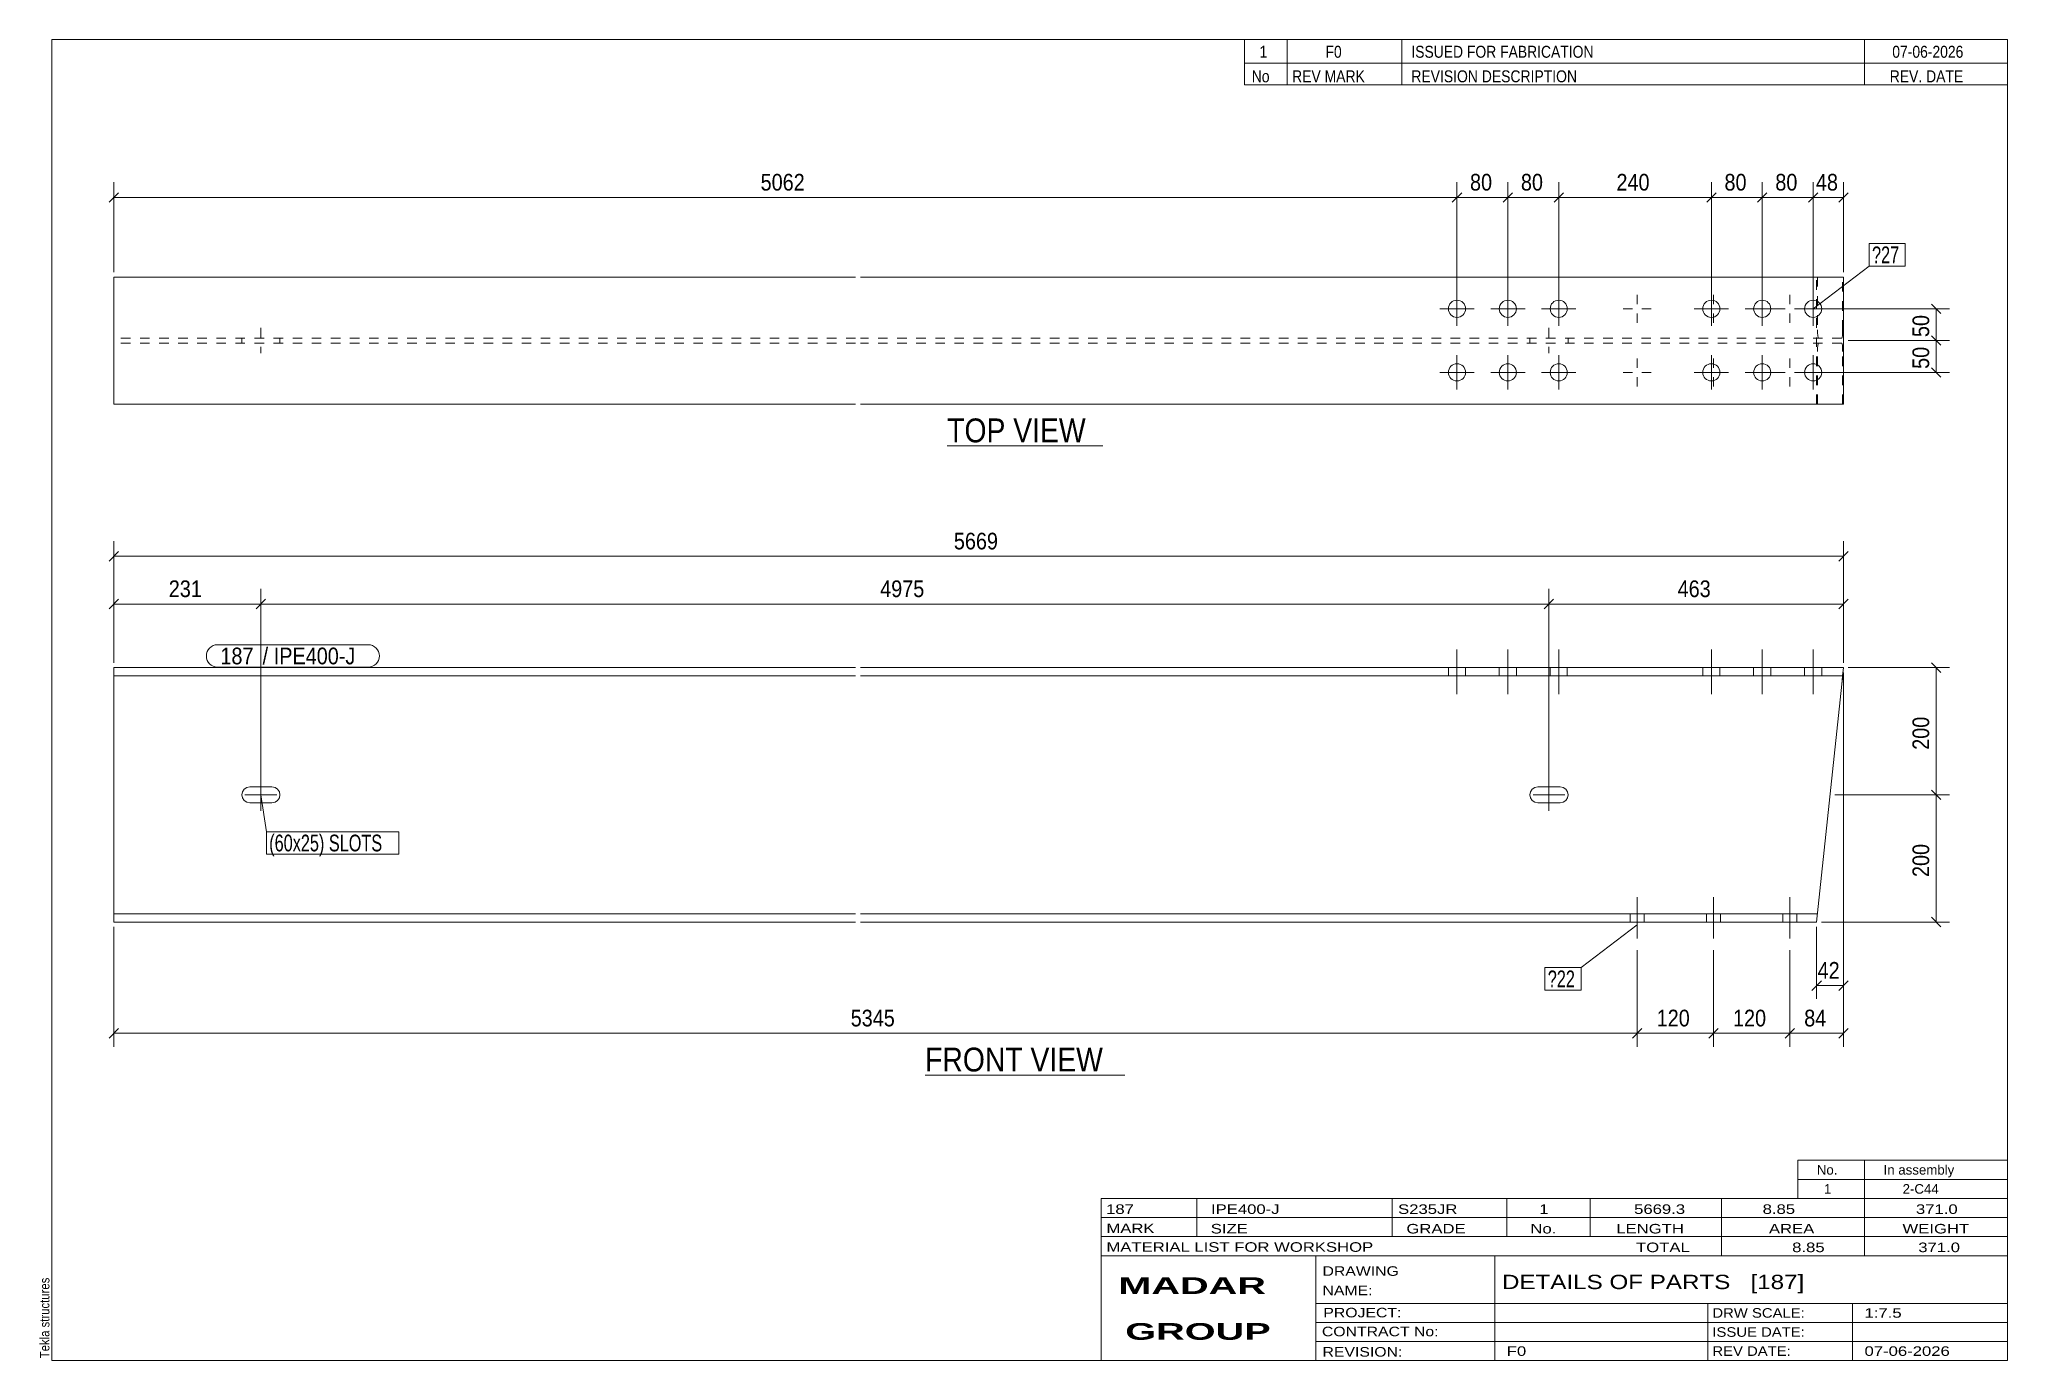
# Model space of a CAD drawing. Header units: millimetres. Extents: x 2 to 415, y 5 to 282.
import ezdxf

# ---------------------------------------------------------------- set-up
doc = ezdxf.new("R2010")
doc.units = ezdxf.units.MM
doc.linetypes.add('XKITLINE00', pattern=[0])
doc.linetypes.add('XKITLINE02', pattern=[4, 2, -2])
for name, color, linetype, lineweight in [('Bolt', 3, 'Continuous', 0), ('BoltMark', 7, 'Continuous', 0), ('Dimensions', 7, 'Continuous', 0), ('DrawingSheet', 5, 'Continuous', 0), ('OtherObjectType', 7, 'Continuous', 0), ('Part', 2, 'Continuous', 0), ('PartMark', 7, 'Continuous', 0)]:
    doc.layers.add(name, color=color, linetype=linetype, lineweight=lineweight)
doc.styles.add('ARIAL', font='ARIAL.TTF')
doc.styles.add('ARIAL_BOLD', font='ARIALBD.TTF')
doc.styles.add('ARIAL_NARROW', font='ARIALN.TTF')

# ---------------------------------------------------------------- blocks, each defined once
blk = doc.blocks.new('*A1')
at = {"layer": 'Bolt', "color": 3, "linetype": 'XKITLINE00', "lineweight": 0}
for p, q in [((44.96, 124.25), (44.83, 123.62)), ((45.32, 124.8), (44.96, 124.25)), ((45.86, 125.16), (45.32, 124.8)), ((46.5, 125.28), (45.86, 125.16)), ((51.16, 125.28), (46.5, 125.28)), ((48.83, 120.28), (48.83, 126.95)), ((51.8, 125.16), (51.16, 125.28)), ((52.34, 124.8), (51.8, 125.16)), ((52.7, 124.25), (52.34, 124.8)), ((52.83, 123.62), (52.7, 124.25)), ((314.97, 124.25), (314.84, 123.62)), ((315.33, 124.8), (314.97, 124.25)), ((315.87, 125.16), (315.33, 124.8)), ((316.51, 125.28), (315.87, 125.16)), ((321.18, 125.28), (316.51, 125.28)), ((318.84, 120.28), (318.84, 126.95)), ((321.82, 125.16), (321.18, 125.28)), ((322.36, 124.8), (321.82, 125.16)), ((322.72, 124.25), (322.36, 124.8)), ((322.84, 123.62), (322.72, 124.25)), ((44.83, 123.62), (44.83, 123.62)), ((44.83, 123.62), (44.96, 122.98)), ((44.96, 122.98), (45.32, 122.44)), ((45.32, 122.44), (45.86, 122.08)), ((52.16, 123.62), (45.5, 123.62)), ((45.86, 122.08), (46.5, 121.95)), ((46.5, 121.95), (51.16, 121.95)), ((51.16, 121.95), (51.8, 122.08)), ((51.8, 122.08), (52.34, 122.44)), ((52.34, 122.44), (52.7, 122.98)), ((52.7, 122.98), (52.83, 123.62)), ((52.83, 123.62), (52.83, 123.62)), ((314.84, 123.62), (314.84, 123.62)), ((314.84, 123.62), (314.97, 122.98)), ((314.97, 122.98), (315.33, 122.44)), ((315.33, 122.44), (315.87, 122.08)), ((322.18, 123.62), (315.51, 123.62)), ((315.87, 122.08), (316.51, 121.95)), ((316.51, 121.95), (321.18, 121.95)), ((321.18, 121.95), (321.82, 122.08)), ((321.82, 122.08), (322.36, 122.44)), ((322.36, 122.44), (322.72, 122.98)), ((322.72, 122.98), (322.84, 123.62)), ((322.84, 123.62), (322.84, 123.62))]:
    blk.add_line(p, q, dxfattribs=at)
blk = doc.blocks.new('*A2')
at = {"layer": 'Bolt', "color": 3, "linetype": 'XKITLINE00', "lineweight": 0}
for p, q in [((337.32, 102.15), (337.32, 93.48)), ((337.32, 102.15), (337.32, 93.48)), ((353.32, 102.15), (353.32, 93.48)), ((353.32, 102.15), (353.32, 93.48)), ((369.32, 102.15), (369.32, 93.48)), ((369.32, 102.15), (369.32, 93.48)), ((335.85, 98.68), (335.85, 96.95)), ((335.85, 98.68), (335.85, 96.95)), ((338.79, 98.68), (338.79, 96.95)), ((338.79, 98.68), (338.79, 96.95)), ((351.85, 98.68), (351.85, 96.95)), ((351.85, 98.68), (351.85, 96.95)), ((354.79, 98.68), (354.79, 96.95)), ((354.79, 98.68), (354.79, 96.95)), ((367.85, 98.68), (367.85, 96.95)), ((367.85, 98.68), (367.85, 96.95)), ((370.79, 98.68), (370.79, 96.95)), ((370.79, 98.68), (370.79, 96.95))]:
    blk.add_line(p, q, dxfattribs=at)
blk = doc.blocks.new('*A3')
at = {"layer": 'Bolt', "color": 3, "linetype": 'XKITLINE00', "lineweight": 0}
for p, q in [((299.56, 144.75), (299.56, 154.08)), ((299.56, 144.75), (299.56, 154.08)), ((310.23, 144.75), (310.23, 154.08)), ((310.23, 144.75), (310.23, 154.08)), ((320.9, 144.75), (320.9, 154.08)), ((320.9, 144.75), (320.9, 154.08)), ((352.9, 144.75), (352.9, 154.08)), ((352.9, 144.75), (352.9, 154.08)), ((363.56, 144.75), (363.56, 154.08)), ((363.56, 144.75), (363.56, 154.08)), ((374.23, 144.75), (374.23, 154.08)), ((374.23, 144.75), (374.23, 154.08)), ((297.76, 150.28), (297.76, 148.55)), ((297.76, 150.28), (297.76, 148.55)), ((301.36, 150.28), (301.36, 148.55)), ((301.36, 150.28), (301.36, 148.55)), ((308.43, 150.28), (308.43, 148.55)), ((308.43, 150.28), (308.43, 148.55)), ((312.03, 150.28), (312.03, 148.55)), ((312.03, 150.28), (312.03, 148.55)), ((319.1, 150.28), (319.1, 148.55)), ((319.1, 150.28), (319.1, 148.55)), ((322.7, 150.28), (322.7, 148.55)), ((322.7, 150.28), (322.7, 148.55)), ((351.1, 150.28), (351.1, 148.55)), ((351.1, 150.28), (351.1, 148.55)), ((354.7, 150.28), (354.7, 148.55)), ((354.7, 150.28), (354.7, 148.55)), ((361.76, 150.28), (361.76, 148.55)), ((361.76, 150.28), (361.76, 148.55)), ((365.36, 150.28), (365.36, 148.55)), ((365.36, 150.28), (365.36, 148.55)), ((372.43, 150.28), (372.43, 148.55)), ((372.43, 150.28), (372.43, 148.55)), ((376.03, 150.28), (376.03, 148.55)), ((376.03, 150.28), (376.03, 148.55))]:
    blk.add_line(p, q, dxfattribs=at)
blk = doc.blocks.new('*A4')
at = {"layer": 'Part', "color": 2, "linetype": 'XKITLINE00', "lineweight": 0}
for p, q in [((18, 96.95), (18, 150.28)), ((18, 150.28), (173.5, 150.28)), ((173.5, 148.55), (18, 148.55)), ((174.5, 150.28), (380.58, 150.28)), ((380.4, 148.55), (174.5, 148.55)), ((380.4, 148.55), (380.38, 148.42)), ((380.58, 150.28), (380.4, 148.55)), ((380.22, 146.82), (374.96, 96.95)), ((380.38, 148.42), (380.22, 146.82)), ((173.5, 98.68), (18, 98.68)), ((173.5, 96.95), (18, 96.95)), ((375.14, 98.68), (174.5, 98.68)), ((374.96, 96.95), (174.5, 96.95))]:
    blk.add_line(p, q, dxfattribs=at)
at = {"layer": 'Part', "color": 7, "linetype": 'XKITLINE02', "lineweight": 0}
for p, q in [((380.22, 146.82), (380.35, 148.04)), ((375.15, 98.82), (375.14, 98.68))]:
    blk.add_line(p, q, dxfattribs=at)
blk = doc.blocks.new('*A5')
at = {"layer": 'Bolt', "color": 3, "linetype": 'XKITLINE02', "lineweight": 0}
for p, q in [((44.83, 219.38), (44.83, 218.32)), ((48.83, 221.52), (48.83, 216.18)), ((52.83, 219.38), (52.83, 218.32)), ((314.84, 219.38), (314.84, 218.32)), ((318.84, 221.52), (318.84, 216.18)), ((322.84, 219.38), (322.84, 218.32))]:
    blk.add_line(p, q, dxfattribs=at)
blk = doc.blocks.new('*A6')
at = {"layer": 'Bolt', "color": 3, "linetype": 'XKITLINE00', "lineweight": 0}
for p, q in [((337.32, 228.45), (337.32, 226.5)), ((353.32, 228.45), (353.32, 226.5)), ((369.32, 228.45), (369.32, 226.5)), ((334.39, 225.52), (336.34, 225.52)), ((337.32, 222.58), (337.32, 224.54)), ((340.25, 225.52), (338.3, 225.52)), ((350.39, 225.52), (352.34, 225.52)), ((353.32, 222.58), (353.32, 224.54)), ((356.25, 225.52), (354.3, 225.52)), ((366.39, 225.52), (368.34, 225.52)), ((369.32, 222.58), (369.32, 224.54)), ((372.25, 225.52), (370.3, 225.52)), ((337.32, 215.12), (337.32, 213.16)), ((353.32, 215.12), (353.32, 213.16)), ((369.32, 215.12), (369.32, 213.16)), ((334.39, 212.18), (336.34, 212.18)), ((337.32, 209.25), (337.32, 211.2)), ((340.25, 212.18), (338.3, 212.18)), ((350.39, 212.18), (352.34, 212.18)), ((353.32, 209.25), (353.32, 211.2)), ((356.25, 212.18), (354.3, 212.18)), ((366.39, 212.18), (368.34, 212.18)), ((369.32, 209.25), (369.32, 211.2)), ((372.25, 212.18), (370.3, 212.18))]:
    blk.add_line(p, q, dxfattribs=at)
blk = doc.blocks.new('*A7')
at = {"layer": 'Bolt', "color": 3, "linetype": 'XKITLINE00', "lineweight": 0}
for p, q in [((299.56, 229.12), (299.56, 221.92)), ((310.23, 229.12), (310.23, 221.92)), ((320.9, 229.12), (320.9, 221.92)), ((352.9, 229.12), (352.9, 221.92)), ((363.56, 229.12), (363.56, 221.92)), ((374.23, 229.12), (374.23, 221.92)), ((295.96, 225.52), (303.16, 225.52)), ((306.63, 225.52), (313.83, 225.52)), ((317.3, 225.52), (324.5, 225.52)), ((349.3, 225.52), (356.5, 225.52)), ((359.96, 225.52), (367.16, 225.52)), ((370.63, 225.52), (377.83, 225.52)), ((299.56, 215.78), (299.56, 208.58)), ((310.23, 215.78), (310.23, 208.58)), ((320.9, 215.78), (320.9, 208.58)), ((352.9, 215.78), (352.9, 208.58)), ((363.56, 215.78), (363.56, 208.58)), ((374.23, 215.78), (374.23, 208.58)), ((295.96, 212.18), (303.16, 212.18)), ((306.63, 212.18), (313.83, 212.18)), ((317.3, 212.18), (324.5, 212.18)), ((349.3, 212.18), (356.5, 212.18)), ((359.96, 212.18), (367.16, 212.18)), ((370.63, 212.18), (377.83, 212.18))]:
    blk.add_line(p, q, dxfattribs=at)
for centre in [(299.56, 225.52), (310.23, 225.52), (320.9, 225.52), (352.9, 225.52), (363.56, 225.52), (374.23, 225.52), (299.56, 212.18), (310.23, 212.18), (320.9, 212.18), (352.9, 212.18), (363.56, 212.18), (374.23, 212.18)]:
    blk.add_circle(centre, 1.8, dxfattribs=at)
blk = doc.blocks.new('*A8')
at = {"layer": 'Part', "color": 2, "linetype": 'XKITLINE00', "lineweight": 0}
for p, q in [((18, 205.52), (18, 232.18)), ((173.5, 232.18), (18, 232.18)), ((380.58, 232.18), (174.5, 232.18)), ((380.58, 205.52), (380.58, 232.18)), ((18, 205.52), (173.5, 205.52)), ((174.5, 205.52), (380.58, 205.52))]:
    blk.add_line(p, q, dxfattribs=at)
at = {"layer": 'Part', "color": 7, "linetype": 'XKITLINE02', "lineweight": 0}
for p, q in [((374.96, 205.52), (374.96, 232.18)), ((375.14, 232.18), (375.14, 221.12)), ((380.4, 221.12), (380.4, 232.18)), ((173.5, 219.38), (18, 219.38)), ((380.22, 219.38), (174.5, 219.38)), ((375.14, 221.12), (375.15, 220.45)), ((375.15, 220.45), (375.19, 219.89)), ((375.19, 219.89), (375.25, 219.52)), ((375.25, 219.52), (375.32, 219.38)), ((380.22, 219.38), (380.29, 219.52)), ((380.29, 219.52), (380.35, 219.89)), ((380.35, 219.89), (380.38, 220.45)), ((380.38, 220.45), (380.4, 221.12)), ((173.5, 218.32), (18, 218.32)), ((380.22, 218.32), (174.5, 218.32)), ((375.15, 217.25), (375.14, 216.58)), ((375.14, 205.52), (375.14, 216.58)), ((375.19, 217.81), (375.15, 217.25)), ((375.25, 218.18), (375.19, 217.81)), ((375.32, 218.32), (375.25, 218.18)), ((380.29, 218.18), (380.22, 218.32)), ((380.35, 217.81), (380.29, 218.18)), ((380.38, 217.25), (380.35, 217.81)), ((380.4, 216.58), (380.38, 217.25)), ((380.4, 205.52), (380.4, 216.58))]:
    blk.add_line(p, q, dxfattribs=at)
blk = doc.blocks.new('*A9')
at = {"layer": 'DrawingSheet', "color": 5, "linetype": 'XKITLINE00', "lineweight": 0}
for p, q in [((415, 282), (5, 282)), ((5, 282), (5, 5)), ((415, 5), (415, 282)), ((5, 5), (415, 5))]:
    blk.add_line(p, q, dxfattribs=at)
at = {"layer": 'DrawingSheet', "color": 5, "style": 'ARIAL', "width": 0.85}
blk.add_text('Tekla structures', height=2, rotation=90, dxfattribs=at).set_placement((4.5, 5.5))
blk = doc.blocks.new('*A10')
at = {"layer": 'OtherObjectType', "color": 7, "linetype": 'XKITLINE00', "lineweight": 0}
for p, q in [((371, 47), (415, 47)), ((371, 43), (371, 47)), ((385, 43), (385, 47)), ((415, 43), (415, 47)), ((371, 43), (415, 43)), ((371, 39), (371, 43)), ((385, 39), (385, 43)), ((415, 39), (415, 43)), ((371, 39), (415, 39))]:
    blk.add_line(p, q, dxfattribs=at)
at = {"layer": 'OtherObjectType', "color": 7, "style": 'ARIAL_NARROW', "width": 1.211571}
for s, p in [('No.', (375, 44)), ('In assembly', (389, 44)), ('1', (376.5, 40)), ('2-C44', (392.99, 40))]:
    blk.add_text(s, height=2, dxfattribs=at).set_placement(p)
blk = doc.blocks.new('*A11')
at = {"layer": 'OtherObjectType', "color": 7, "linetype": 'XKITLINE00', "lineweight": 0}
for p, q in [((255, 282), (415, 282)), ((415, 282), (255, 282)), ((255, 282), (255, 277)), ((264, 282), (264, 277)), ((288, 282), (288, 277)), ((385, 282), (385, 277)), ((415, 282), (415, 277)), ((255, 277), (415, 277)), ((255, 277), (255, 272.5)), ((255, 277), (415, 277)), ((264, 277), (264, 272.5)), ((288, 277), (288, 272.5)), ((385, 277), (385, 272.5)), ((415, 277), (415, 272.5)), ((415, 272.5), (255, 272.5))]:
    blk.add_line(p, q, dxfattribs=at)
at = {"layer": 'OtherObjectType', "color": 7, "style": 'ARIAL_NARROW'}
for s, width, p in [('1', 1.017001, (258.16, 278.15)), ('F0', 1.017001, (272, 278.15)), ('ISSUED FOR FABRICATION', 1.017001, (290, 278.15)), ('07-06-2026', 1.017001, (390.82, 278.15)), ('No', 1.02, (256.54, 273)), ('REV MARK', 1.02, (265, 273)), ('REVISION DESCRIPTION', 1.02, (290, 273)), ('REV. DATE', 1.02, (390.28, 273))]:
    blk.add_text(s, height=2.5, dxfattribs=dict(at, width=width)).set_placement(p)
blk = doc.blocks.new('*A12')
at = {"layer": 'OtherObjectType', "color": 7, "linetype": 'XKITLINE00', "lineweight": 0}
for p, q in [((225, 39), (415, 39)), ((225, 39), (225, 35)), ((225, 39), (415, 39)), ((245, 35), (245, 39)), ((286, 35), (286, 39)), ((310, 35), (310, 39)), ((327.5, 35), (327.5, 39)), ((355, 35), (355, 39)), ((385, 35), (385, 39)), ((415, 35), (415, 39)), ((225, 35), (415, 35)), ((225, 35), (225, 5)), ((225, 35), (415, 35)), ((245, 31), (245, 35)), ((286, 31), (286, 35)), ((310, 31), (310, 35)), ((327.5, 31), (327.5, 35)), ((355, 31), (355, 35)), ((385, 31), (385, 35)), ((415, 31), (415, 35)), ((225, 31), (415, 31)), ((355, 27), (355, 31)), ((385, 27), (385, 31)), ((415, 27), (415, 31)), ((225, 27), (415, 27)), ((270, 21), (270, 27)), ((307.5, 17), (307.5, 27)), ((415, 21), (415, 27)), ((270, 21), (270, 5)), ((415, 17), (415, 21)), ((270, 17), (415, 17)), ((307.5, 5), (307.5, 17)), ((352.16, 13), (352.16, 17)), ((382.5, 5), (382.5, 17)), ((415, 13), (415, 17)), ((270, 13), (415, 13)), ((352.16, 5), (352.16, 13)), ((415, 9), (415, 13)), ((270, 9), (415, 9)), ((415, 5), (415, 9)), ((225, 5), (415, 5)), ((262.5, 5), (415, 5))]:
    blk.add_line(p, q, dxfattribs=at)
at = {"layer": 'OtherObjectType', "color": 7, "style": 'ARIAL_NARROW'}
for s, height, width, p in [('187', 2, 1.525501, (226.01, 35.76)), ('IPE400-J', 2, 1.525501, (248, 35.76)), ('S235JR', 2, 1.525501, (287.22, 35.76)), ('1', 2, 1.525501, (316.82, 35.76)), ('5669.3', 2, 1.525501, (336.7, 35.76)), ('8.85', 2, 1.525501, (363.64, 35.76)), ('371.0', 2, 1.525501, (395.78, 35.76)), ('MARK', 2, 1.525501, (226.08, 31.73)), ('SIZE', 2, 1.525501, (247.96, 31.66)), ('GRADE', 2, 1.525501, (288.96, 31.66)), ('No.', 2, 1.525501, (314.96, 31.66)), ('LENGTH', 2, 1.525501, (332.96, 31.66)), ('AREA', 2, 1.525501, (364.96, 31.66)), ('WEIGHT', 2, 1.525501, (392.96, 31.66)), ('MATERIAL LIST FOR WORKSHOP', 2, 1.525501, (226.08, 27.82)), ('TOTAL', 2, 1.525501, (337.1, 27.75)), ('8.85', 2, 1.525501, (369.83, 27.75)), ('371.0', 2, 1.525501, (396.27, 27.75)), ('DRAWING', 2, 1.445, (271.38, 22.78)), ('NAME:', 2, 1.445, (271.38, 18.72)), ('DETAILS OF PARTS   [187]', 3, 1.474651, (309, 20)), ('PROJECT:', 2, 1.445, (271.55, 14.07)), ('DRW SCALE:', 2, 1.36, (353.1, 14)), ('1:7.5', 2, 1.525501, (385, 14)), ('CONTRACT No:', 2, 1.445, (271.25, 10.11)), ('ISSUE DATE:', 2, 1.36, (353.1, 10)), ('REVISION:', 2, 1.445, (271.38, 5.84)), ('F0', 2, 1.525501, (310, 6)), ('REV DATE:', 2, 1.36, (353.1, 6)), ('07-06-2026', 2, 1.525501, (385, 6))]:
    blk.add_text(s, height=height, dxfattribs=dict(at, width=width)).set_placement(p)
at = {"layer": 'OtherObjectType', "color": 1, "style": 'ARIAL_BOLD', "width": 1.7}
for s, p in [('MADAR ', (228.58, 18.97)), ('GROUP', (230.03, 9.37))]:
    blk.add_text(s, height=3.5, dxfattribs=at).set_placement(p)
blk = doc.blocks.new('*A13')
at = {"layer": 'Dimensions', "color": 7, "linetype": 'XKITLINE00', "lineweight": 0}
for p, q in [((399.01, 124.61), (400.99, 122.63)), ((378.77, 123.62), (402.8, 123.62)), ((400, 96.95), (400, 123.62)), ((375.96, 96.95), (402.8, 96.95)), ((399.01, 97.94), (400.99, 95.96))]:
    blk.add_line(p, q, dxfattribs=at)
at = {"layer": 'Dimensions', "color": 3}
for p in [(400, 123.62), (400, 96.95)]:
    blk.add_point(p, dxfattribs=at)
at = {"layer": 'Dimensions', "color": 3, "style": 'ARIAL', "width": 0.85}
blk.add_text('200', height=3.5, rotation=90.0002, dxfattribs=at).set_placement((398.55, 106.39))
blk = doc.blocks.new('*A14')
at = {"layer": 'Dimensions', "color": 7, "linetype": 'XKITLINE00', "lineweight": 0}
for p, q in [((381.58, 150.28), (402.8, 150.28)), ((399.01, 151.27), (400.99, 149.29)), ((400, 123.62), (400, 150.28)), ((399.01, 124.61), (400.99, 122.63)), ((378.77, 123.62), (402.8, 123.62))]:
    blk.add_line(p, q, dxfattribs=at)
at = {"layer": 'Dimensions', "color": 3}
for p in [(400, 150.28), (400, 123.62)]:
    blk.add_point(p, dxfattribs=at)
at = {"layer": 'Dimensions', "color": 3, "style": 'ARIAL', "width": 0.85}
blk.add_text('200', height=3.5, rotation=90.0002, dxfattribs=at).set_placement((398.55, 133.06))
blk = doc.blocks.new('*A15')
at = {"layer": 'Dimensions', "color": 7, "linetype": 'XKITLINE00', "lineweight": 0}
for p, q in [((18.99, 174.61), (17.01, 172.63)), ((18, 151.28), (18, 176.82)), ((18, 173.62), (380.58, 173.62)), ((381.57, 174.61), (379.59, 172.63)), ((380.58, 151.28), (380.58, 176.82))]:
    blk.add_line(p, q, dxfattribs=at)
at = {"layer": 'Dimensions', "color": 3}
for p in [(18, 173.62), (380.58, 173.62)]:
    blk.add_point(p, dxfattribs=at)
at = {"layer": 'Dimensions', "color": 3, "style": 'ARIAL', "width": 0.85}
blk.add_text('5669', height=3.5, dxfattribs=at).set_placement((194.1, 175.07))
blk = doc.blocks.new('*A16')
at = {"layer": 'Dimensions', "color": 7, "linetype": 'XKITLINE00', "lineweight": 0}
for p, q in [((380.58, 149.28), (380.58, 80.82)), ((374.96, 95.95), (374.96, 80.82)), ((375.95, 84.61), (373.97, 82.63)), ((374.96, 83.62), (380.58, 83.62)), ((381.57, 84.61), (379.59, 82.63))]:
    blk.add_line(p, q, dxfattribs=at)
at = {"layer": 'Dimensions', "color": 3}
for p in [(374.96, 83.62), (380.58, 83.62)]:
    blk.add_point(p, dxfattribs=at)
at = {"layer": 'Dimensions', "color": 3, "style": 'ARIAL', "width": 0.85}
blk.add_text('42', height=3.5, dxfattribs=at).set_placement((375.17, 85.07))
blk = doc.blocks.new('*A17')
at = {"layer": 'Dimensions', "color": 7, "linetype": 'XKITLINE00', "lineweight": 0}
for p, q in [((18, 151.28), (18, 166.82)), ((48.83, 124.62), (48.83, 166.82)), ((18.99, 164.61), (17.01, 162.63)), ((18, 163.62), (48.83, 163.62)), ((49.82, 164.61), (47.84, 162.63))]:
    blk.add_line(p, q, dxfattribs=at)
at = {"layer": 'Dimensions', "color": 3}
for p in [(18, 163.62), (48.83, 163.62)]:
    blk.add_point(p, dxfattribs=at)
at = {"layer": 'Dimensions', "color": 3, "style": 'ARIAL', "width": 0.85}
blk.add_text('231', height=3.5, dxfattribs=at).set_placement((29.52, 165.07))
blk = doc.blocks.new('*A18')
at = {"layer": 'Dimensions', "color": 7, "linetype": 'XKITLINE00', "lineweight": 0}
for p, q in [((48.83, 124.62), (48.83, 166.82)), ((318.84, 124.62), (318.84, 166.82)), ((49.82, 164.61), (47.84, 162.63)), ((48.83, 163.62), (318.84, 163.62)), ((319.83, 164.61), (317.85, 162.63))]:
    blk.add_line(p, q, dxfattribs=at)
at = {"layer": 'Dimensions', "color": 3}
for p in [(48.83, 163.62), (318.84, 163.62)]:
    blk.add_point(p, dxfattribs=at)
at = {"layer": 'Dimensions', "color": 3, "style": 'ARIAL', "width": 0.85}
blk.add_text('4975', height=3.5, dxfattribs=at).set_placement((178.65, 165.07))
blk = doc.blocks.new('*A19')
at = {"layer": 'Dimensions', "color": 7, "linetype": 'XKITLINE00', "lineweight": 0}
for p, q in [((318.84, 124.62), (318.84, 166.82)), ((380.58, 151.28), (380.58, 166.82)), ((319.83, 164.61), (317.85, 162.63)), ((318.84, 163.62), (380.58, 163.62)), ((381.57, 164.61), (379.59, 162.63))]:
    blk.add_line(p, q, dxfattribs=at)
at = {"layer": 'Dimensions', "color": 3}
for p in [(318.84, 163.62), (380.58, 163.62)]:
    blk.add_point(p, dxfattribs=at)
at = {"layer": 'Dimensions', "color": 3, "style": 'ARIAL', "width": 0.85}
blk.add_text('463', height=3.5, dxfattribs=at).set_placement((345.82, 165.07))
blk = doc.blocks.new('*A20')
at = {"layer": 'Dimensions', "color": 7, "linetype": 'XKITLINE00', "lineweight": 0}
for p, q in [((18, 95.95), (18, 70.82)), ((337.32, 91.02), (337.32, 70.82)), ((18.99, 74.61), (17.01, 72.63)), ((338.31, 74.61), (336.33, 72.63)), ((18, 73.62), (337.32, 73.62))]:
    blk.add_line(p, q, dxfattribs=at)
at = {"layer": 'Dimensions', "color": 3}
for p in [(18, 73.62), (337.32, 73.62)]:
    blk.add_point(p, dxfattribs=at)
at = {"layer": 'Dimensions', "color": 3, "style": 'ARIAL', "width": 0.85}
blk.add_text('5345', height=3.5, dxfattribs=at).set_placement((172.47, 75.07))
blk = doc.blocks.new('*A21')
at = {"layer": 'Dimensions', "color": 7, "linetype": 'XKITLINE00', "lineweight": 0}
for p, q in [((337.32, 91.02), (337.32, 70.82)), ((353.32, 91.02), (353.32, 70.82)), ((338.31, 74.61), (336.33, 72.63)), ((354.31, 74.61), (352.33, 72.63)), ((337.32, 73.62), (353.32, 73.62))]:
    blk.add_line(p, q, dxfattribs=at)
at = {"layer": 'Dimensions', "color": 3}
for p in [(337.32, 73.62), (353.32, 73.62)]:
    blk.add_point(p, dxfattribs=at)
at = {"layer": 'Dimensions', "color": 3, "style": 'ARIAL', "width": 0.85}
blk.add_text('120', height=3.5, dxfattribs=at).set_placement((341.43, 75.07))
blk = doc.blocks.new('*A22')
at = {"layer": 'Dimensions', "color": 7, "linetype": 'XKITLINE00', "lineweight": 0}
for p, q in [((353.32, 91.02), (353.32, 70.82)), ((369.32, 91.02), (369.32, 70.82)), ((354.31, 74.61), (352.33, 72.63)), ((370.31, 74.61), (368.33, 72.63)), ((353.32, 73.62), (369.32, 73.62))]:
    blk.add_line(p, q, dxfattribs=at)
at = {"layer": 'Dimensions', "color": 3}
for p in [(353.32, 73.62), (369.32, 73.62)]:
    blk.add_point(p, dxfattribs=at)
at = {"layer": 'Dimensions', "color": 3, "style": 'ARIAL', "width": 0.85}
blk.add_text('120', height=3.5, dxfattribs=at).set_placement((357.43, 75.07))
blk = doc.blocks.new('*A23')
at = {"layer": 'Dimensions', "color": 7, "linetype": 'XKITLINE00', "lineweight": 0}
for p, q in [((380.58, 149.28), (380.58, 70.82)), ((369.32, 91.02), (369.32, 70.82)), ((370.31, 74.61), (368.33, 72.63)), ((381.57, 74.61), (379.59, 72.63)), ((369.32, 73.62), (380.58, 73.62))]:
    blk.add_line(p, q, dxfattribs=at)
at = {"layer": 'Dimensions', "color": 3}
for p in [(369.32, 73.62), (380.58, 73.62)]:
    blk.add_point(p, dxfattribs=at)
at = {"layer": 'Dimensions', "color": 3, "style": 'ARIAL', "width": 0.85}
blk.add_text('84', height=3.5, dxfattribs=at).set_placement((372.36, 75.07))
blk = doc.blocks.new('*A24')
at = {"layer": 'BoltMark', "color": 7, "linetype": 'XKITLINE00', "lineweight": 0}
for p, q in [((337.32, 96.35), (325.58, 87.39)), ((318, 87.39), (325.58, 87.39)), ((318, 82.69), (318, 87.39)), ((325.58, 82.69), (325.58, 87.39)), ((318, 82.69), (325.58, 82.69))]:
    blk.add_line(p, q, dxfattribs=at)
at = {"layer": 'BoltMark', "color": 3, "style": 'ARIAL_NARROW', "width": 0.85}
blk.add_text('?22', height=3.5, dxfattribs=at).set_placement((318.6, 83.29))
blk = doc.blocks.new('*A25')
at = {"layer": 'BoltMark', "color": 7, "linetype": 'XKITLINE00', "lineweight": 0}
for p, q in [((48.83, 123.62), (49.98, 115.87)), ((49.98, 115.87), (77.77, 115.87)), ((49.98, 111.17), (49.98, 115.87)), ((77.77, 111.17), (77.77, 115.87)), ((49.98, 111.17), (77.77, 111.17))]:
    blk.add_line(p, q, dxfattribs=at)
at = {"layer": 'BoltMark', "color": 3, "style": 'ARIAL_NARROW', "width": 0.85}
blk.add_text('(60x25) SLOTS', height=3.5, dxfattribs=at).set_placement((50.58, 111.77))
blk = doc.blocks.new('*A26')
at = {"layer": 'PartMark', "color": 7, "linetype": 'XKITLINE00', "lineweight": 0}
for p, q in [((39.75, 155.08), (71.34, 155.08)), ((39.75, 150.38), (71.34, 150.38))]:
    blk.add_line(p, q, dxfattribs=at)
for centre, start, end in [((39.75, 152.73), 90, 270), ((71.34, 152.73), 270, 90)]:
    blk.add_arc(centre, 2.35, start, end, dxfattribs=at)
at = {"layer": 'PartMark', "color": 1, "style": 'ARIAL', "width": 0.85}
blk.add_text('187', height=3.5, dxfattribs=at).set_placement((40.35, 150.98))
at = {"layer": 'PartMark', "color": 3, "style": 'ARIAL', "width": 0.85}
for s, p in [('/', (49.19, 150.98)), ('IPE400-J', (51.53, 150.98))]:
    blk.add_text(s, height=3.5, dxfattribs=at).set_placement(p)
blk = doc.blocks.new('*A27')
at = {"layer": 'OtherObjectType', "color": 7, "linetype": 'XKITLINE00', "lineweight": 0}
blk.add_line((188.07, 64.87), (229.93, 64.87), dxfattribs=at)
at = {"layer": 'OtherObjectType', "color": 3, "style": 'ARIAL', "width": 0.85}
blk.add_text('FRONT VIEW', height=5, dxfattribs=at).set_placement((188.07, 65.62))
blk = doc.blocks.new('*A28')
at = {"layer": 'Dimensions', "color": 7, "linetype": 'XKITLINE00', "lineweight": 0}
for p, q in [((381.58, 218.85), (402.8, 218.85)), ((399.01, 219.84), (400.99, 217.86)), ((400, 212.18), (400, 218.85)), ((375.23, 212.18), (402.8, 212.18)), ((399.01, 213.17), (400.99, 211.19))]:
    blk.add_line(p, q, dxfattribs=at)
at = {"layer": 'Dimensions', "color": 3}
for p in [(400, 218.85), (400, 212.18)]:
    blk.add_point(p, dxfattribs=at)
at = {"layer": 'Dimensions', "color": 3, "style": 'ARIAL', "width": 0.85}
blk.add_text('50', height=3.5, rotation=90.0002, dxfattribs=at).set_placement((398.55, 212.92))
blk = doc.blocks.new('*A29')
at = {"layer": 'Dimensions', "color": 7, "linetype": 'XKITLINE00', "lineweight": 0}
for p, q in [((375.23, 225.52), (402.8, 225.52)), ((399.01, 226.51), (400.99, 224.53)), ((400, 218.85), (400, 225.52)), ((381.58, 218.85), (402.8, 218.85)), ((399.01, 219.84), (400.99, 217.86))]:
    blk.add_line(p, q, dxfattribs=at)
at = {"layer": 'Dimensions', "color": 3}
for p in [(400, 225.52), (400, 218.85)]:
    blk.add_point(p, dxfattribs=at)
at = {"layer": 'Dimensions', "color": 3, "style": 'ARIAL', "width": 0.85}
blk.add_text('50', height=3.5, rotation=90.0002, dxfattribs=at).set_placement((398.55, 219.59))
blk = doc.blocks.new('*A30')
at = {"layer": 'Dimensions', "color": 7, "linetype": 'XKITLINE00', "lineweight": 0}
for p, q in [((18, 233.18), (18, 252.05)), ((299.56, 226.52), (299.56, 252.05)), ((18.99, 249.84), (17.01, 247.86)), ((18, 248.85), (299.56, 248.85)), ((300.55, 249.84), (298.57, 247.86))]:
    blk.add_line(p, q, dxfattribs=at)
at = {"layer": 'Dimensions', "color": 3}
for p in [(18, 248.85), (299.56, 248.85)]:
    blk.add_point(p, dxfattribs=at)
at = {"layer": 'Dimensions', "color": 3, "style": 'ARIAL', "width": 0.85}
blk.add_text('5062', height=3.5, dxfattribs=at).set_placement((153.59, 250.3))
blk = doc.blocks.new('*A31')
at = {"layer": 'Dimensions', "color": 7, "linetype": 'XKITLINE00', "lineweight": 0}
for p, q in [((299.56, 226.52), (299.56, 252.05)), ((310.23, 226.52), (310.23, 252.05)), ((300.55, 249.84), (298.57, 247.86)), ((299.56, 248.85), (310.23, 248.85)), ((311.22, 249.84), (309.24, 247.86))]:
    blk.add_line(p, q, dxfattribs=at)
at = {"layer": 'Dimensions', "color": 3}
for p in [(299.56, 248.85), (310.23, 248.85)]:
    blk.add_point(p, dxfattribs=at)
at = {"layer": 'Dimensions', "color": 3, "style": 'ARIAL', "width": 0.85}
blk.add_text('80', height=3.5, dxfattribs=at).set_placement((302.3, 250.3))
blk = doc.blocks.new('*A32')
at = {"layer": 'Dimensions', "color": 7, "linetype": 'XKITLINE00', "lineweight": 0}
for p, q in [((310.23, 226.52), (310.23, 252.05)), ((320.9, 226.52), (320.9, 252.05)), ((311.22, 249.84), (309.24, 247.86)), ((310.23, 248.85), (320.9, 248.85)), ((321.89, 249.84), (319.91, 247.86))]:
    blk.add_line(p, q, dxfattribs=at)
at = {"layer": 'Dimensions', "color": 3}
for p in [(310.23, 248.85), (320.9, 248.85)]:
    blk.add_point(p, dxfattribs=at)
at = {"layer": 'Dimensions', "color": 3, "style": 'ARIAL', "width": 0.85}
blk.add_text('80', height=3.5, dxfattribs=at).set_placement((312.97, 250.3))
blk = doc.blocks.new('*A33')
at = {"layer": 'Dimensions', "color": 7, "linetype": 'XKITLINE00', "lineweight": 0}
for p, q in [((320.9, 226.52), (320.9, 252.05)), ((352.9, 226.52), (352.9, 252.05)), ((321.89, 249.84), (319.91, 247.86)), ((320.9, 248.85), (352.9, 248.85)), ((353.89, 249.84), (351.91, 247.86))]:
    blk.add_line(p, q, dxfattribs=at)
at = {"layer": 'Dimensions', "color": 3}
for p in [(320.9, 248.85), (352.9, 248.85)]:
    blk.add_point(p, dxfattribs=at)
at = {"layer": 'Dimensions', "color": 3, "style": 'ARIAL', "width": 0.85}
blk.add_text('240', height=3.5, dxfattribs=at).set_placement((333, 250.3))
blk = doc.blocks.new('*A34')
at = {"layer": 'Dimensions', "color": 7, "linetype": 'XKITLINE00', "lineweight": 0}
for p, q in [((352.9, 226.52), (352.9, 252.05)), ((363.56, 226.52), (363.56, 252.05)), ((353.89, 249.84), (351.91, 247.86)), ((352.9, 248.85), (363.56, 248.85)), ((364.55, 249.84), (362.57, 247.86))]:
    blk.add_line(p, q, dxfattribs=at)
at = {"layer": 'Dimensions', "color": 3}
for p in [(352.9, 248.85), (363.56, 248.85)]:
    blk.add_point(p, dxfattribs=at)
at = {"layer": 'Dimensions', "color": 3, "style": 'ARIAL', "width": 0.85}
blk.add_text('80', height=3.5, dxfattribs=at).set_placement((355.64, 250.3))
blk = doc.blocks.new('*A35')
at = {"layer": 'Dimensions', "color": 7, "linetype": 'XKITLINE00', "lineweight": 0}
for p, q in [((363.56, 226.52), (363.56, 252.05)), ((374.23, 226.52), (374.23, 252.05)), ((364.55, 249.84), (362.57, 247.86)), ((363.56, 248.85), (374.23, 248.85)), ((375.22, 249.84), (373.24, 247.86))]:
    blk.add_line(p, q, dxfattribs=at)
at = {"layer": 'Dimensions', "color": 3}
for p in [(363.56, 248.85), (374.23, 248.85)]:
    blk.add_point(p, dxfattribs=at)
at = {"layer": 'Dimensions', "color": 3, "style": 'ARIAL', "width": 0.85}
blk.add_text('80', height=3.5, dxfattribs=at).set_placement((366.3, 250.3))
blk = doc.blocks.new('*A36')
at = {"layer": 'Dimensions', "color": 7, "linetype": 'XKITLINE00', "lineweight": 0}
for p, q in [((374.23, 226.52), (374.23, 252.05)), ((380.58, 233.18), (380.58, 252.05)), ((375.22, 249.84), (373.24, 247.86)), ((374.23, 248.85), (380.58, 248.85)), ((381.57, 249.84), (379.59, 247.86))]:
    blk.add_line(p, q, dxfattribs=at)
at = {"layer": 'Dimensions', "color": 3}
for p in [(374.23, 248.85), (380.58, 248.85)]:
    blk.add_point(p, dxfattribs=at)
at = {"layer": 'Dimensions', "color": 3, "style": 'ARIAL', "width": 0.85}
blk.add_text('48', height=3.5, dxfattribs=at).set_placement((374.81, 250.3))
blk = doc.blocks.new('*A37')
at = {"layer": 'BoltMark', "color": 7, "linetype": 'XKITLINE00', "lineweight": 0}
for p, q in [((385.97, 239.18), (393.55, 239.18)), ((385.97, 234.48), (385.97, 239.18)), ((393.55, 234.48), (393.55, 239.18)), ((374.23, 225.52), (385.97, 234.48)), ((385.97, 234.48), (393.55, 234.48))]:
    blk.add_line(p, q, dxfattribs=at)
at = {"layer": 'BoltMark', "color": 3, "style": 'ARIAL_NARROW', "width": 0.85}
blk.add_text('?27', height=3.5, dxfattribs=at).set_placement((386.57, 235.08))
blk = doc.blocks.new('*A38')
at = {"layer": 'OtherObjectType', "color": 7, "linetype": 'XKITLINE00', "lineweight": 0}
blk.add_line((192.7, 196.77), (225.3, 196.77), dxfattribs=at)
at = {"layer": 'OtherObjectType', "color": 3, "style": 'ARIAL', "width": 0.85}
blk.add_text('TOP VIEW', height=5, dxfattribs=at).set_placement((192.7, 197.52))

msp = doc.modelspace()

# ---------------------------------------------------------------- block references
at = {"lineweight": 0}
for name in ['*A9', '*A11', '*A30', '*A31', '*A32', '*A33', '*A34', '*A35', '*A36', '*A37', '*A8', '*A7', '*A6', '*A29', '*A5', '*A28', '*A38', '*A15', '*A17', '*A18', '*A19', '*A26', '*A3', '*A4', '*A23', '*A16', '*A14', '*A1', '*A13', '*A25', '*A2', '*A20', '*A24', '*A21', '*A22', '*A27', '*A10', '*A12']:
    msp.add_blockref(name, (0, 0), dxfattribs=at)

doc.saveas('drawing.dxf')
